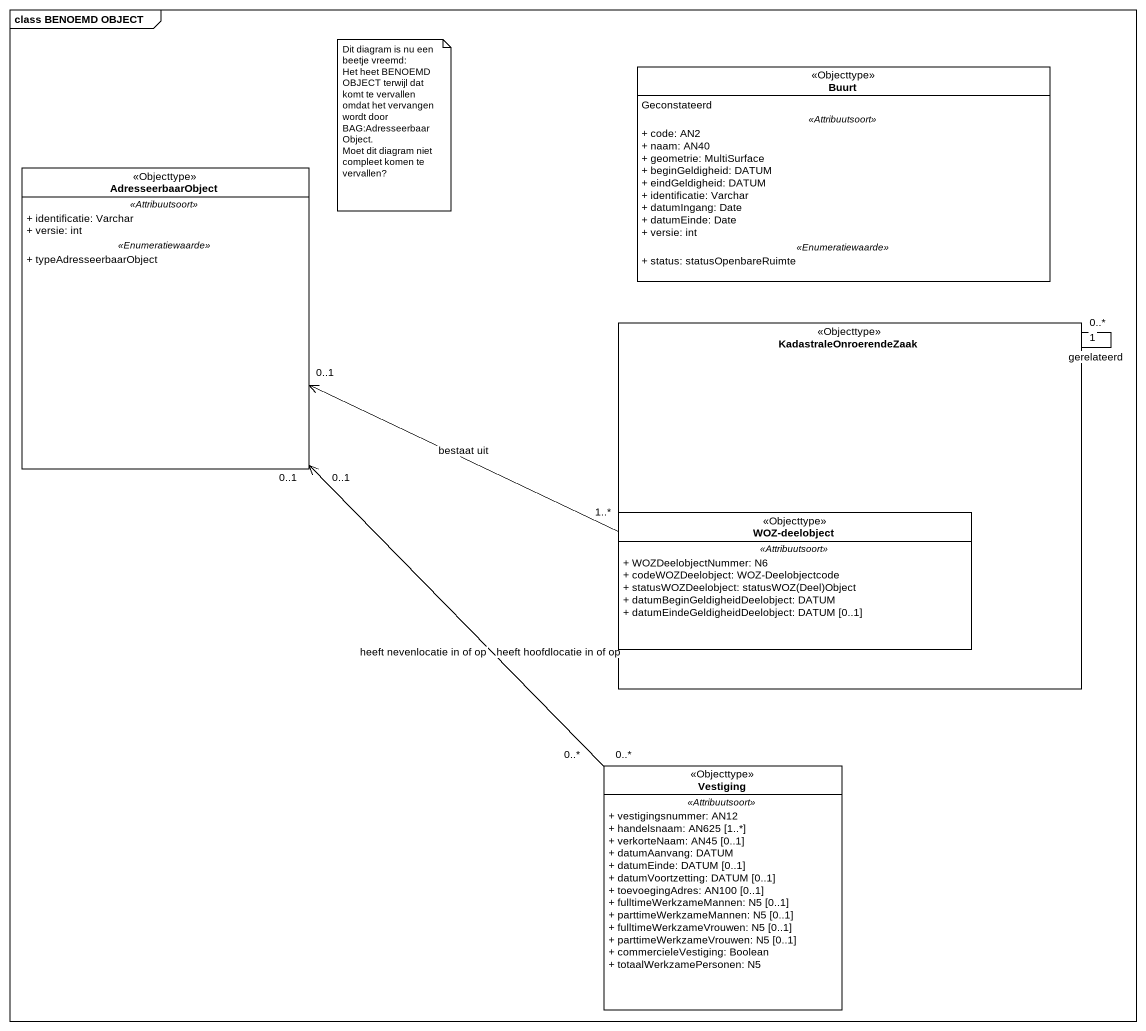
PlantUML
@startuml
mainframe class BENOEMD OBJECT
hide circle
hide empty members
skinparam classAttributeIconSize 0
class Buurt <<Objecttype>> {
  Geconstateerd
  .. <<Attribuutsoort>> ..
  + code: AN2
  + naam: AN40
  + geometrie: MultiSurface
  + beginGeldigheid: DATUM
  + eindGeldigheid: DATUM
  + identificatie: Varchar
  + datumIngang: Date
  + datumEinde: Date
  + versie: int
  .. <<Enumeratiewaarde>> ..
  + status: statusOpenbareRuimte
}
class AdresseerbaarObject <<Objecttype>> {
  .. <<Attribuutsoort>> ..
  + identificatie: Varchar
  + versie: int
  .. <<Enumeratiewaarde>> ..
  + typeAdresseerbaarObject
}
rectangle KadastraleOnroerendeZaak <<Objecttype>> {
  class "WOZ-deelobject" as WOZ_deelobject <<Objecttype>> {
    .. <<Attribuutsoort>> ..
    + WOZDeelobjectNummer: N6
    + codeWOZDeelobject: WOZ-Deelobjectcode
    {field} + statusWOZDeelobject: statusWOZ(Deel)Object
    + datumBeginGeldigheidDeelobject: DATUM
    + datumEindeGeldigheidDeelobject: DATUM [0..1]
  }
}
class Vestiging <<Objecttype>> {
  .. <<Attribuutsoort>> ..
  + vestigingsnummer: AN12
  + handelsnaam: AN625 [1..*]
  + verkorteNaam: AN45 [0..1]
  + datumAanvang: DATUM
  + datumEinde: DATUM [0..1]
  + datumVoortzetting: DATUM [0..1]
  + toevoegingAdres: AN100 [0..1]
  + fulltimeWerkzameMannen: N5 [0..1]
  + parttimeWerkzameMannen: N5 [0..1]
  + fulltimeWerkzameVrouwen: N5 [0..1]
  + parttimeWerkzameVrouwen: N5 [0..1]
  + commercieleVestiging: Boolean
  + totaalWerkzamePersonen: N5
}
KadastraleOnroerendeZaak "1" -- "0..*" KadastraleOnroerendeZaak : gerelateerd
WOZ_deelobject "1..*" -left-> "0..1" AdresseerbaarObject : bestaat uit
Vestiging "0..*" -up-> "0..1" AdresseerbaarObject : heeft hoofdlocatie in of op
Vestiging "0..*" -up-> "0..1" AdresseerbaarObject : heeft nevenlocatie in of op
note as N1
  Dit diagram is nu een beetje vreemd:
  Het heet BENOEMD OBJECT terwijl dat komt te vervallen omdat het vervangen wordt door BAG:AdresseerbaarObject.
  Moet dit diagram niet compleet komen te vervallen?
end note
@enduml
